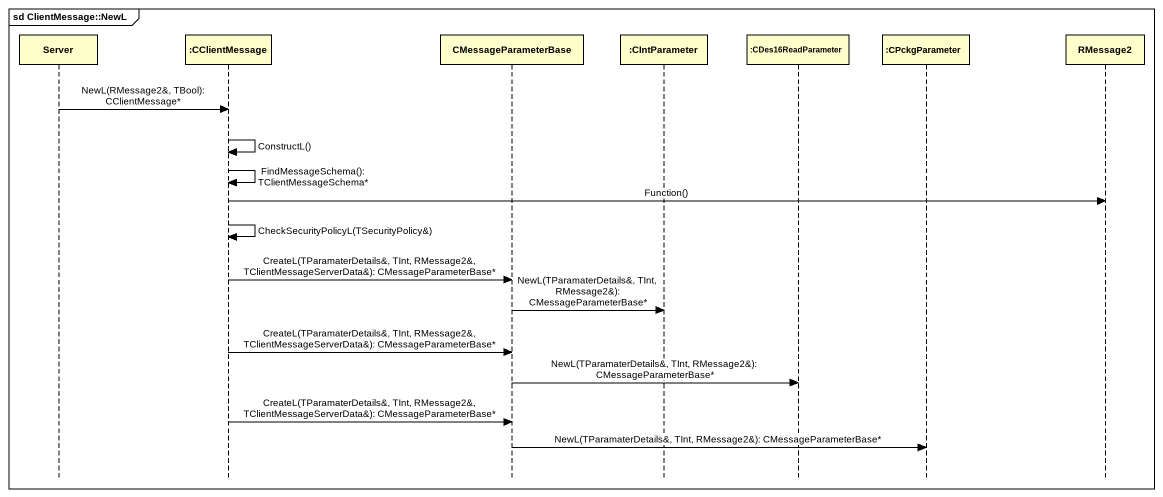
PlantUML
@startuml
mainframe sd ClientMessage::NewL
hide footbox
participant Server
participant ":CClientMessage" as CClientMessage
participant CMessageParameterBase
participant ":CIntParameter" as CIntParameter
participant ":CDes16ReadParameter" as CDes16ReadParameter
participant ":CPckgParameter" as CPckgParameter
participant RMessage2

Server -> CClientMessage : NewL(RMessage2&, TBool): CClientMessage*
CClientMessage -> CClientMessage : ConstructL()
CClientMessage -> CClientMessage : FindMessageSchema(): TClientMessageSchema*
CClientMessage -> RMessage2 : Function()
CClientMessage -> CClientMessage : CheckSecurityPolicyL(TSecurityPolicy&)
CClientMessage -> CMessageParameterBase : CreateL(TParamaterDetails&, TInt, RMessage2&, TClientMessageServerData&): CMessageParameterBase*
CMessageParameterBase -> CIntParameter : NewL(TParamaterDetails&, TInt, RMessage2&): CMessageParameterBase*
CClientMessage -> CMessageParameterBase : CreateL(TParamaterDetails&, TInt, RMessage2&, TClientMessageServerData&): CMessageParameterBase*
CMessageParameterBase -> CDes16ReadParameter : NewL(TParamaterDetails&, TInt, RMessage2&): CMessageParameterBase*
CClientMessage -> CMessageParameterBase : CreateL(TParamaterDetails&, TInt, RMessage2&, TClientMessageServerData&): CMessageParameterBase*
CMessageParameterBase -> CPckgParameter : NewL(TParamaterDetails&, TInt, RMessage2&): CMessageParameterBase*
@enduml
